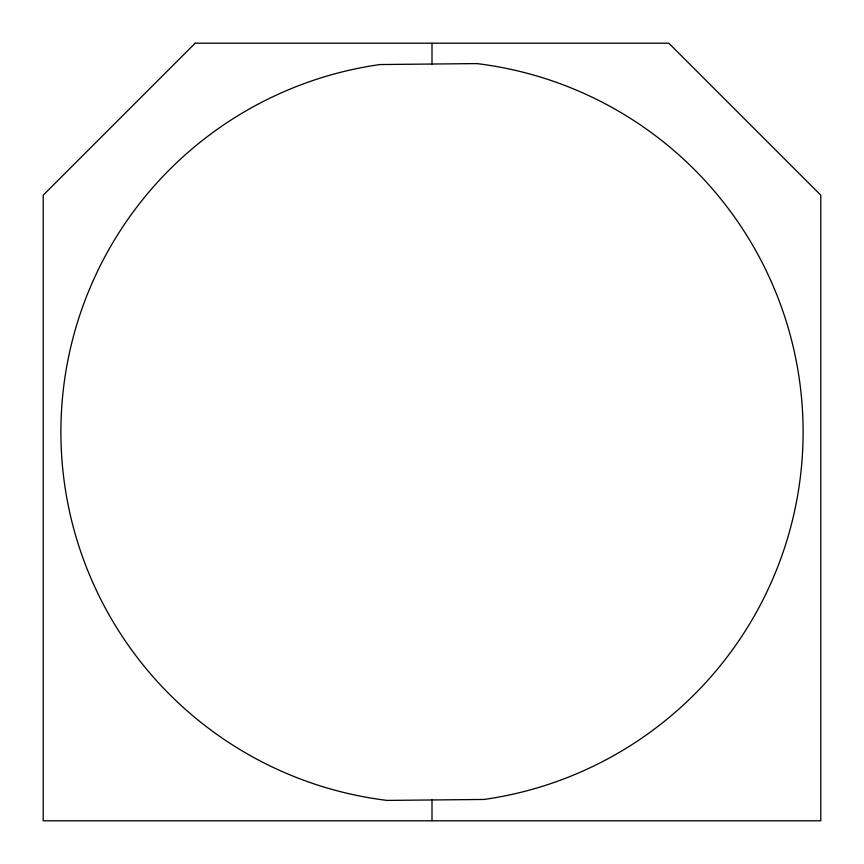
<?xml version="1.0" encoding="UTF-8"?>
<svg xmlns="http://www.w3.org/2000/svg" width="864" height="864" viewBox="0 0 864 864"><rect width="100%" height="100%" fill="white"/><g stroke="black" fill="none" stroke-linecap="round" stroke-linejoin="round"><path stroke-width="1.3" d="M432 43.2L432 64.033M432 799.967L432 820.8M195.167 43.2L43.2 195.167L43.2 820.8L820.8 820.8L820.8 195.167L668.812 43.2L195.167 43.2M476.863 63.59L379.976 64.541A371.131 371.131 0 0 0 387.137 800.41L484.024 799.459A371.131 371.131 0 0 0 476.863 63.59"/></g></svg>
